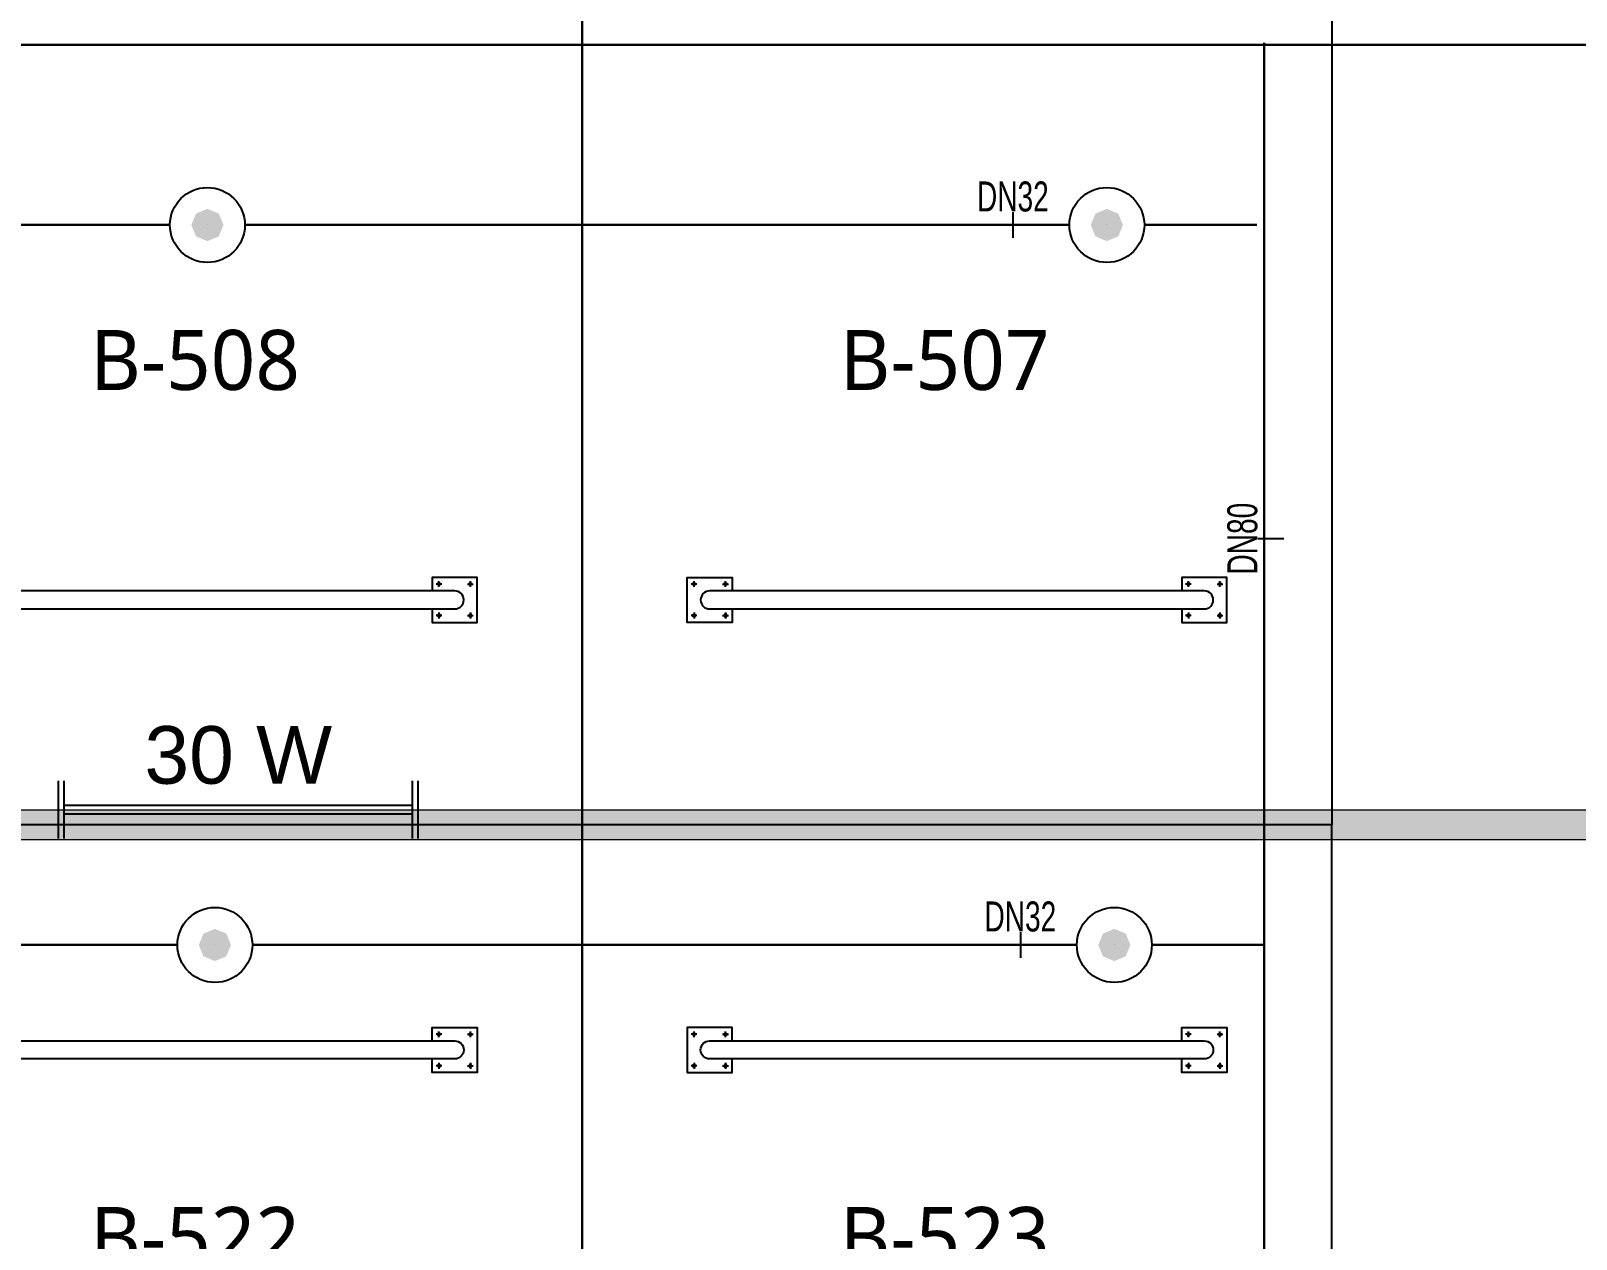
# Model space of a CAD drawing. Header units: millimetres. Extents: x -379292 to 1221486, y 92049 to 447512.
# Drawn here: x -205744 to -200590, y 163438 to 167466 of the extents above; entities that cross this region are included whole.
import ezdxf
from ezdxf.enums import TextEntityAlignment as Align

# ---------------------------------------------------------------- set-up
doc = ezdxf.new("R2010")
doc.units = ezdxf.units.MM
for name, color, linetype in [('-M-YNGN-BORUID', 7, 'Continuous'), ('-M-YNGN-BORUUZUN', 7, 'Continuous'), ('-M-YNGN-BORUYUK', 7, 'Continuous'), ('-M-YNGN-SPR-YUK', 7, 'Continuous'), ('-M-YNGN-ZON5-CAP-', 7, 'Continuous'), ('-M-YNGN-ZON5-SPR-', 7, 'Continuous'), ('08_LAMP', 4, 'Continuous'), ('202-A-Y-MahalAd', 141, 'Continuous')]:
    doc.layers.add(name, color=color, linetype=linetype)
doc.layers.add('-M-YNGN-SPR-CAPCIZGI', color=188, linetype='Continuous', plot=False)
doc.layers.add('-M-YNGN-ZON5', color=11, linetype='SP', lineweight=30)
doc.layers.add('E_CT_AYDINLATMA', color=3, linetype='Continuous', lineweight=9)
doc.styles.add('CIZGI', font='tahoma.ttf', dxfattribs={"width": 0.8, "oblique": 20})
doc.styles.add('HCAD', font='HCAD.SHX', dxfattribs={"width": 0.8, "height": 0.2})
doc.styles.add('PIPESIZE', font='hcad.shx', dxfattribs={"width": 0.8})
doc.styles.add('SPR-NOT', font='romans.shx')
doc.styles.get("Standard").update_dxf_attribs({"font": 'segoeuil.ttf'})
doc.styles.add('YAZI-2', font='arial.ttf', dxfattribs={"height": 2})
doc.linetypes.add('SP', pattern='A,2,-0.1,["SP",CIZGI,S=0.14,R=0.2,X=0,Y=-0.07],-0.255', length=2.355)

# ---------------------------------------------------------------- blocks, each defined once
blk = doc.blocks.new('202_Vida')
at = {"color": 0, "linetype": 'ByBlock', "ltscale": 0.2}
for points in [[(0.96, 0), (-0.96, 0)], [(0, 0.96), (0, -0.96)]]:
    blk.add_lwpolyline(points, dxfattribs=at)
at = {"color": 0, "linetype": 'ByBlock'}
for radius in [0.42, 0.23, 0.155]:
    blk.add_circle((0, 0), radius, dxfattribs=at)
blk = doc.blocks.new('202_Stoper')
at = {"color": 0, "linetype": 'ByBlock'}
for points in [[(-750, -30), (-750, -75), (-900, -75), (-900, 75), (-750, 75), (-750, 30)], [(750, -30), (750, -75), (900, -75), (900, 75), (750, 75), (750, 30)]]:
    blk.add_lwpolyline(points, dxfattribs=at)
blk.add_lwpolyline([(825, -30, 1), (825, 30), (-825, 30, 1), (-825, -30)], format="xyb", close=True, dxfattribs=at)
at = {"color": 0, "linetype": 'ByBlock', "yscale": 10, "zscale": 10, "rotation": 180}
for p, xscale in [((-877, 53), -10), ((-772, 53), 10), ((772, 53), -10), ((877, 53), 10)]:
    blk.add_blockref('202_Vida', p, dxfattribs=dict(at, xscale=xscale))
at = {"color": 0, "linetype": 'ByBlock', "yscale": 10, "zscale": 10}
for p, xscale in [((-877, -52), 10), ((-772, -52), -10), ((772, -52), 10), ((877, -52), -10)]:
    blk.add_blockref('202_Vida', p, dxfattribs=dict(at, xscale=xscale))
blk = doc.blocks.new('202_Mahalblok')
at = {"color": 0, "linetype": 'ByBlock', "flags": 128}
blk.add_lwpolyline([(0, 0), (0, 5000), (2500, 5000), (2500, 0)], close=True, dxfattribs=at)
at = {"color": 252}
blk.add_blockref('202_Stoper', (1250, 750), dxfattribs=at)
at = {"color": 0, "linetype": 'ByBlock', "ltscale": 25}
blk.add_attdef('MAHALNO', text='', height=200, dxfattribs=at).set_placement((1208.7, 1390), align=Align.BOTTOM_CENTER)
blk = doc.blocks.new('OtoParkBodrumKatMimari')
at = {"layer": '202-A-Y-MahalAd', "color": 8, "ltscale": 25}
for p, values in [((39950, 64000), {'MAHALNO': 'B-508'}), ((42450, 64000), {'MAHALNO': 'B-507'})]:
    blk.add_blockref('202_Mahalblok', p, dxfattribs=at).add_auto_attribs(values)
ref = blk.add_blockref('202_Mahalblok', (39950, 64000), dxfattribs=dict(at, xscale=-1, rotation=180))
ref.add_attrib('MAHALNO', 'B-522', dxfattribs={"layer": '0', "color": 0, "linetype": 'ByBlock', "ltscale": 25, "height": 200}).set_placement((41158.7, 62466.6), align=Align.BOTTOM_CENTER)
ref = blk.add_blockref('202_Mahalblok', (42450, 64000), dxfattribs=dict(at, xscale=-1, rotation=180))
ref.add_attrib('MAHALNO', 'B-523', dxfattribs={"layer": '0', "color": 0, "linetype": 'ByBlock', "ltscale": 25, "height": 200}).set_placement((43658.7, 62466.6), align=Align.BOTTOM_CENTER)
blk = doc.blocks.new('SPRKL100')
at = {"layer": '-M-YNGN-SPR-CAPCIZGI'}
blk.add_line((0, 0.431), (0, -0.431), dxfattribs=at)
at = {"layer": '-M-YNGN-BORUID', "color": 0, "style": 'HCAD', "width": 0.8, "flags": 1}
blk.add_attdef('DIC', text='', height=0.4, dxfattribs=at).set_placement((0, -1.693), align=Align.CENTER)
at = {"layer": '-M-YNGN-BORUUZUN', "color": 0, "style": 'HCAD', "width": 0.7}
blk.add_attdef('BOY', text='', height=0.8, dxfattribs=at).set_placement((0, -1.08), align=Align.CENTER)
at = {"layer": '-M-YNGN-BORUYUK', "color": 6, "style": 'PIPESIZE', "width": 0.8}
blk.add_attdef('YUK', text='', height=0.5, dxfattribs=at).set_placement((0, 1.866), align=Align.CENTER)
at = {"color": 0, "style": 'PIPESIZE', "width": 0.7}
blk.add_attdef('CAP', text='', height=1, dxfattribs=at).set_placement((0, 0.45), align=Align.CENTER)
blk = doc.blocks.new('SP-C-UP-12')
at = {"ltscale": 10}
blk.add_line((0, 0), (0, 0), dxfattribs=at)
at = {"color": 1, "linetype": 'Continuous'}
blk.add_circle((0, 0), 12.5, dxfattribs=at)
at = {"ltscale": 10}
for points in [[(-5.37, 0), (-3.8, 3.8), (-3.8, -3.8), (0, 5.37)], [(-3.8, -3.8), (0, 5.37), (0, -5.37), (3.8, 3.8)], [(0, -5.37), (3.8, 3.8), (3.8, -3.8), (5.37, 0)]]:
    blk.add_solid(points, dxfattribs=at)
at = {"layer": '-M-YNGN-SPR-YUK', "style": 'SPR-NOT', "width": 0.5, "flags": 9}
for tag, p in [('YUK', (0, 17.77)), ('CAP', (0, 14.42)), ('TIP', (0.2, 10.78))]:
    blk.add_attdef(tag, text='', height=2.5, dxfattribs=at).set_placement(p, align=Align.MIDDLE_CENTER)
blk = doc.blocks.new('A$C69E8C7F8')
at = {"layer": '-M-YNGN-ZON5', "ltscale": 500}
for p, q in [((-7863.81, 6569.36), (-2056.31, 6569.36)), ((-4573.81, 3381.86), (-4573.81, 6570.1)), ((-5213.81, 6509.36), (-4938.81, 6509.36)), ((-4913.81, 6509.36), (-4638.81, 6509.36)), ((-4576.31, 6509.36), (-4613.81, 6509.36)), ((-5211.31, 6269.36), (-4936.31, 6269.36)), ((-4911.31, 6269.36), (-4636.31, 6269.36)), ((-4573.81, 6269.36), (-4611.31, 6269.36))]:
    blk.add_line(p, q, dxfattribs=at)
at = {"layer": '-M-YNGN-ZON5-CAP-'}
ref = blk.add_blockref('SPRKL100', (-4657.66, 6509.36), dxfattribs=dict(at, xscale=10, yscale=10, zscale=10))
ref.add_attrib('CAP', 'DN32', dxfattribs={"layer": '0', "color": 0, "height": 10, "style": 'PIPESIZE', "width": 0.7}).set_placement((-4657.66, 6513.86), align=Align.CENTER)
ref = blk.add_blockref('SPRKL100', (-4571.64, 6404.8), dxfattribs=dict(at, xscale=10.00000000000001, yscale=10.00000000000001, zscale=10.00000000000001, rotation=90))
ref.add_attrib('CAP', 'DN80', dxfattribs={"layer": '0', "color": 0, "height": 10, "rotation": 90, "style": 'PIPESIZE', "width": 0.7}).set_placement((-4576.14, 6404.8), align=Align.CENTER)
ref = blk.add_blockref('SPRKL100', (-4655.16, 6269.36), dxfattribs=dict(at, xscale=10, yscale=10, zscale=10))
ref.add_attrib('CAP', 'DN32', dxfattribs={"layer": '0', "color": 0, "height": 10, "style": 'PIPESIZE', "width": 0.7}).set_placement((-4655.16, 6273.86), align=Align.CENTER)
at = {"layer": '-M-YNGN-ZON5-SPR-', "ltscale": 25}
for p in [(-4926.31, 6509.36), (-4626.31, 6509.36), (-4923.81, 6269.36), (-4623.81, 6269.36)]:
    blk.add_blockref('SP-C-UP-12', p, dxfattribs=at)
blk = doc.blocks.new('*U596')
h = blk.add_hatch()
h.set_pattern_fill('ANSI33', color=0, scale=50, angle=1, style=0)
h.paths.add_polyline_path([(-8987, 100), (44319.8, 100), (44319.8, 0), (-8987, 0)])
at = {"color": 0}
blk.add_lwpolyline([(-8987, 100), (44319.8, 100), (44319.8, 0), (-8987, 0)], close=True, dxfattribs=at)
at = {"ltscale": 25, "flags": 1}
for tag, p in [('YUKSEKLIK', (-228.6, -148.7)), ('KALINLIK', (-228.6, -213.3))]:
    blk.add_attdef(tag, p, '', height=50, dxfattribs=at)
blk = doc.blocks.new('40 W SIVA ÜSTÜ ETANJ LED 50')
at = {"layer": '08_LAMP'}
for p, q in [((-625, -100), (-625, 100)), ((-605, -100), (-605, 100)), ((605, -100), (605, 100)), ((625, -100), (625, 100)), ((-605, 15), (605, 15)), ((-605, -15), (605, -15))]:
    blk.add_line(p, q, dxfattribs=at)
at = {"layer": '08_LAMP', "color": 2, "style": 'YAZI-2'}
blk.add_text('30 W', height=200, dxfattribs=at).set_placement((0, 90), align=Align.CENTER)

msp = doc.modelspace()

# ---------------------------------------------------------------- block references
at = {"color": 8}
msp.add_blockref('OtoParkBodrumKatMimari', (-246354.8, 100818.8), dxfattribs=at)

# ---------------------------------------------------------------- next in the draw order: block references
at = {"layer": '-M-YNGN-ZON5', "ltscale": 25, "xscale": 10, "yscale": 10, "zscale": 10}
msp.add_blockref('A$C69E8C7F8', (-155891.8, 101725.1), dxfattribs=at)
at = {"layer": '08_LAMP', "xscale": 0.96, "yscale": 0.96, "zscale": 0.96}
msp.add_blockref('40 W SIVA ÜSTÜ ETANJ LED 50', (-205052.1, 164869.8), dxfattribs=at)
at = {"layer": 'E_CT_AYDINLATMA', "rotation": 180}
msp.add_blockref('*U596', (-178885, 164868.8), dxfattribs=at)

doc.saveas('drawing.dxf')
